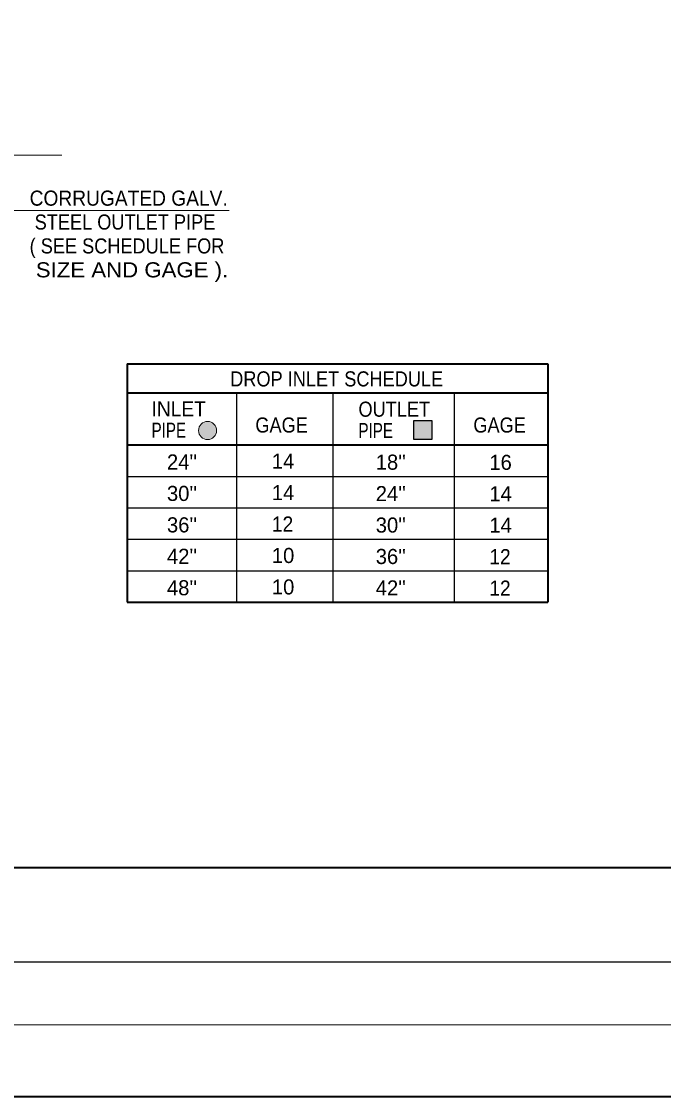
# Model space of a CAD drawing. Extents: x -395 to -23, y 146 to 425.
# Drawn here: x -257.2 to -206.2, y 145.8 to 231.3 of the extents above; entities that cross this region are included whole.
import ezdxf

# ---------------------------------------------------------------- set-up
doc = ezdxf.new("R2010")
doc.units = 0
doc.header["$LTSCALE"] = 0.48
doc.layers.add('1', color=7, linetype='Continuous', lineweight=13)

msp = doc.modelspace()

# ---------------------------------------------------------------- hatches: boundary and pattern name
at = {"layer": '1'}
for points in [[(-241.7016, 198.7846, 1), (-243.1423, 198.7846, 1)], [(-226.0469, 198.0917), (-224.5648, 198.0917), (-224.5648, 199.5411), (-226.0469, 199.5411)]]:
    msp.add_hatch(color=256, dxfattribs=at).paths.add_polyline_path(points)

# ---------------------------------------------------------------- linework, layer by layer
for p, q in [((-254.0042, 220.6874), (-271.4188, 220.6874)), ((-263.1923, 216.2887), (-240.7057, 216.2887)), ((-388.924, 151.5337), (-28.924, 151.5337))]:
    msp.add_line(p, q, dxfattribs=at)
at = {"layer": '1', "lineweight": 35}
for p, q in [((-248.8245, 204.0853), (-215.3583, 204.0854)), ((-248.8245, 204.0853), (-248.8245, 185.1341)), ((-215.3583, 204.0854), (-215.3583, 185.1341)), ((-248.8245, 201.7703), (-215.3583, 201.7703)), ((-248.8245, 197.6342), (-215.3583, 197.6342)), ((-248.8245, 185.1341), (-215.3583, 185.1341)), ((-358.924, 164.0337), (-33.924, 164.0337))]:
    msp.add_line(p, q, dxfattribs=at)
at = {"layer": '1', "lineweight": 25}
for p, q in [((-240.1318, 201.7703), (-240.1318, 185.134)), ((-232.45, 201.7703), (-232.4501, 185.134)), ((-222.8173, 201.7703), (-222.8173, 185.134)), ((-248.8245, 195.1341), (-215.3583, 195.1342)), ((-248.8245, 192.6341), (-215.3583, 192.6342)), ((-248.8245, 190.1341), (-215.3583, 190.1342)), ((-248.8245, 187.6341), (-215.3583, 187.6341)), ((-373.924, 156.5337), (-28.924, 156.5337))]:
    msp.add_line(p, q, dxfattribs=at)
at = {"layer": '1', "lineweight": 35}
msp.add_lwpolyline([(-394.9522, 145.8303), (-22.8797, 145.8303), (-22.8797, 424.6508), (-394.9522, 424.6508)], close=True, dxfattribs=at)
at = {"layer": '1', "lineweight": 25}
msp.add_lwpolyline([(-226.0469, 198.0917), (-224.5648, 198.0917), (-224.5648, 199.5411), (-226.0469, 199.5411)], close=True, dxfattribs=at)
at = {"layer": '1'}
msp.add_circle((-242.4219, 198.7846), 0.7204, dxfattribs=at)

# ---------------------------------------------------------------- texts
for s, width, p in [('CORRUGATED GALV.', 0.95, (-256.5714, 216.6607)), (' STEEL OUTLET PIPE', 0.9, (-256.5713, 214.7607)), ('( SEE SCHEDULE FOR', 0.9, (-256.5713, 212.8607)), (' SIZE AND GAGE ).', 1.1, (-256.5713, 210.9607)), ('DROP INLET SCHEDULE', 0.9, (-240.6195, 202.2892)), ('INLET ', 0.95, (-246.8738, 199.9045)), ('OUTLET', 0.9, (-230.4202, 199.8795)), ('PIPE', 0.75, (-246.8737, 198.2045)), ('GAGE', 0.9, (-238.6194, 198.6201)), ('PIPE', 0.75, (-230.4202, 198.1795)), ('GAGE', 0.9, (-221.2832, 198.6201)), ('12', 0.95, (-237.3059, 190.7477)), ('12', 0.95, (-220.0113, 188.1532)), ('12', 0.95, (-220.0113, 185.6532))]:
    msp.add_text(s, height=1.2, dxfattribs=dict(at, width=width)).set_placement(p)
for s, p in [("24''", (-245.6497, 195.6831)), ('14', (-237.3059, 195.7477)), ("18''", (-229.0468, 195.6682)), ('16', (-220.0113, 195.6532)), ("30''", (-245.6496, 193.1831)), ('14', (-237.3059, 193.2477)), ("24''", (-229.0468, 193.1682)), ('14', (-220.0113, 193.1532)), ("36''", (-245.6496, 190.6831)), ("30''", (-229.0468, 190.6682)), ('14', (-220.0113, 190.6532)), ("42''", (-245.6496, 188.1831)), ('10', (-237.3059, 188.2477)), ("36''", (-229.0468, 188.1682)), ("48''", (-245.6496, 185.6831)), ('10', (-237.3059, 185.7477)), ("42''", (-229.0468, 185.6682))]:
    msp.add_text(s, height=1.2, dxfattribs=at).set_placement(p)

doc.saveas('drawing.dxf')
